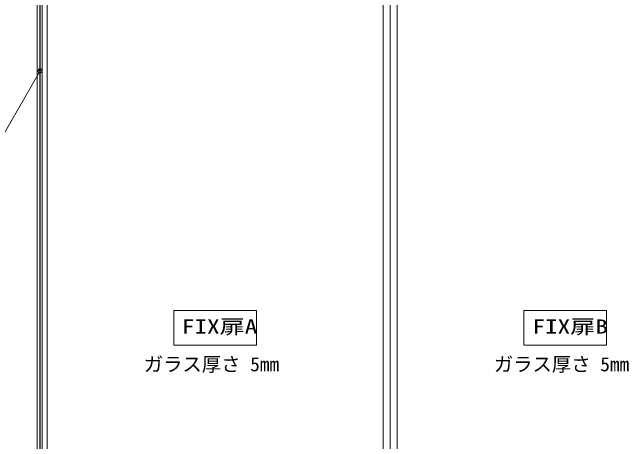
# Model space of a CAD drawing. Units: millimetres, scale not verified. Extents: x -6062 to 6062, y -3045 to 3045.
# Drawn here: x -4779 to -3365, y -1068 to -82 of the extents above; entities that cross this region are included whole.
import ezdxf
from ezdxf.enums import TextEntityAlignment as Align

# ---------------------------------------------------------------- set-up
doc = ezdxf.new("R2010")
doc.units = ezdxf.units.MM
doc.header["$LTSCALE"] = 20
doc.linetypes.add('DOUBLE_CHAIN1', pattern=[8.8, 5, -1, 0.6, -0.6, 0.6, -1])
doc.layers.add('0-3_2寸法-3', color=7, linetype='Continuous', lineweight=9)
doc.layers.add('0-4_3一般', color=7, linetype='Continuous', lineweight=9)
doc.styles.add('ＭＳ ゴシック', font='')
doc.styles.get('ＭＳ ゴシック').set_extended_font_data('MS Gothic')

# ---------------------------------------------------------------- blocks, each defined once
blk = doc.blocks.new('グループ-9')
at = {"layer": '0-4_3一般'}
blk.add_line((-58560, 7000), (-58560, -40000), dxfattribs=at)
blk = doc.blocks.new('グループ-10')
at = {"layer": '0-4_3一般'}
for p, q in [((-58240, 6840), (-58240, -40000)), ((-42820, -40000), (-42820, 6840)), ((-42500, -40000), (-42500, 7000)), ((-42500, -40000), (-42500, 6840)), ((-42500, 6840), (-42500, -40000)), ((-42180, 6840), (-42180, -40000))]:
    blk.add_line(p, q, dxfattribs=at)
at = {"layer": '0-4_3一般', "linetype": 'DOUBLE_CHAIN1'}
for p, q in [((-58240, -9200), (-58240, -9520)), ((-42820, -9520), (-42820, -9200)), ((-42180, -9200), (-42180, -9520))]:
    blk.add_line(p, q, dxfattribs=at)
at = {"layer": '0-4_3一般'}
blk.add_lwpolyline([(-42500, 6840), (-58560, 6840), (-58560, -40000)], dxfattribs=at)
blk.add_blockref('グループ-9', (0, 0), dxfattribs=at)
blk = doc.blocks.new('グループ-27')
at = {"layer": '0-4_3一般'}
for p, q in [((-58700, 7000), (-58700, -40000)), ((-58580, 7000), (-58580, -40000)), ((-58460, -40000), (-58460, 7000))]:
    blk.add_line(p, q, dxfattribs=at)

msp = doc.modelspace()

# ---------------------------------------------------------------- linework, layer by layer
at = {"layer": '0-3_2寸法-3'}
for p, q in [((-4715.33, -211.62), (-4715.67, -211.62)), ((-4715.33, -211.62), (-4715.67, -211.62)), ((-4710.61, -215.62), (-4720.39, -215.62)), ((-4711.5, -219.62), (-4719.5, -219.62))]:
    msp.add_line(p, q, dxfattribs=at)
msp.add_lwpolyline([(-4997.82, -369.45), (-4803.74, -369.45), (-4715.5, -216.61)], dxfattribs=at)
for points in [[(-4219, -847), (-4409, -847), (-4409, -767), (-4219, -767)], [(-3416, -847), (-3606, -847), (-3606, -767), (-3416, -767)]]:
    msp.add_lwpolyline(points, close=True, dxfattribs=at)
msp.add_circle((-4715.5, -216.61), 5.01, dxfattribs=at)
msp.add_circle((-4715.5, -216.61), 5.01, dxfattribs=at)

# ---------------------------------------------------------------- block references
at = {"layer": '0-4_3一般', "xscale": 0.05, "yscale": 0.05}
for name in ['グループ-10', 'グループ-27']:
    msp.add_blockref(name, (-1787.5, 0), dxfattribs=at)

# ---------------------------------------------------------------- texts
at = {"layer": '0-3_2寸法-3', "style": 'ＭＳ ゴシック', "width": 1.3}
for s, p in [('FIX扉A', (-4390.19, -829.87)), ('FIX扉B', (-3586.04, -829.87))]:
    msp.add_text(s, height=32.55, dxfattribs=at).set_placement(p, align=Align.BOTTOM_LEFT)
at = {"layer": '0-3_2寸法-3', "style": 'ＭＳ ゴシック'}
for p in [(-4477.79, -916.45), (-3674.79, -916.45)]:
    msp.add_text('ガラス厚さ 5mm', height=32.55, dxfattribs=at).set_placement(p, align=Align.BOTTOM_LEFT)

doc.saveas('drawing.dxf')
